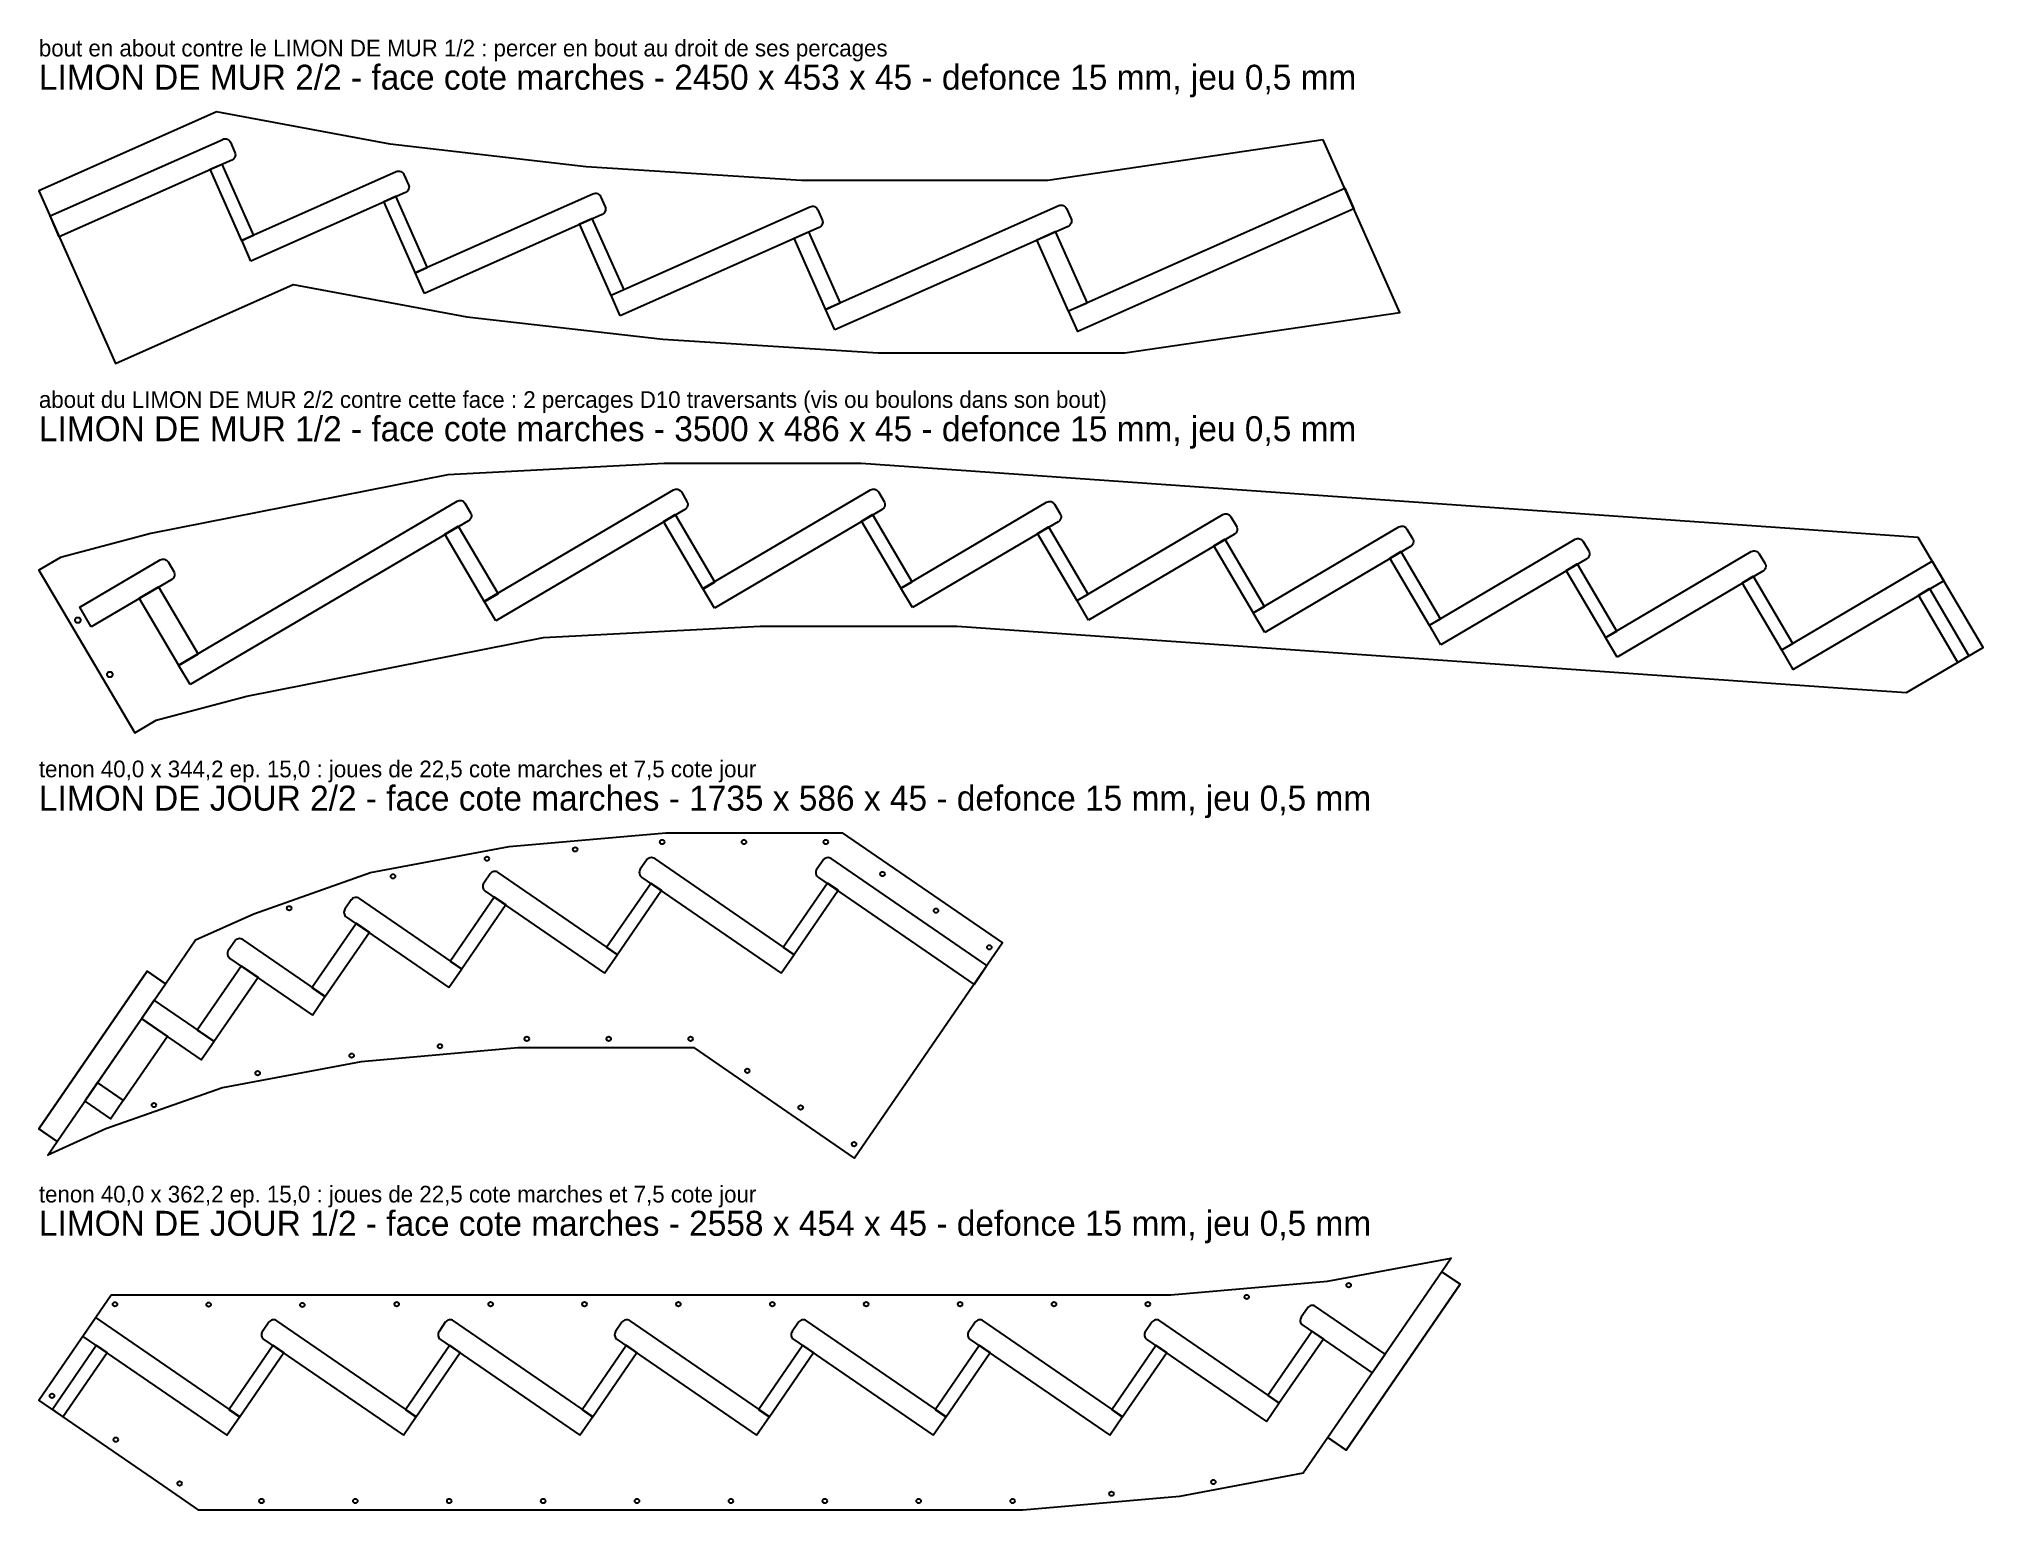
# Model space of a CAD drawing. Header units: millimetres. Extents: x 0 to 3499, y 0 to 2649.
import ezdxf

# ---------------------------------------------------------------- set-up
doc = ezdxf.new("R2010")
doc.units = ezdxf.units.MM
for name, color, linetype in [('DECOUPE', 7, 'CONTINUOUS'), ('DEFONCE', 1, 'CONTINUOUS'), ('PERCAGE', 30, 'CONTINUOUS'), ('TENON', 6, 'CONTINUOUS'), ('TEXTE', 3, 'CONTINUOUS')]:
    doc.layers.add(name, color=color, linetype=linetype)

msp = doc.modelspace()

# ---------------------------------------------------------------- linework, layer by layer
at = {"layer": 'DECOUPE'}
for points in [[(2311.825, 2467.157), (1816.273, 2394.381), (1372.881, 2394.381), (984.874, 2418.984), (632.347, 2459.347), (319.862, 2517.498), (0, 2375.411), (138.027, 2064.689), (457.888, 2206.775), (770.374, 2148.625), (1122.901, 2108.261), (1510.907, 2083.658), (1954.3, 2083.658), (2449.852, 2156.434)], [(3382.736, 1751.33), (3065.664, 1773.556), (2748.592, 1795.783), (2431.52, 1818.009), (2114.449, 1840.236), (1797.377, 1862.462), (1480.305, 1884.689), (1125.474, 1884.689), (736.071, 1864.338), (201.732, 1758.67), (38.78, 1715.353), (0, 1692.526), (172.477, 1399.521), (211.257, 1422.349), (374.209, 1465.665), (908.548, 1571.333), (1297.951, 1591.684), (1652.782, 1591.684), (1969.853, 1569.457), (2286.925, 1547.231), (2603.997, 1525.004), (2921.069, 1502.778), (3238.141, 1480.551), (3361.447, 1471.908), (3499.412, 1553.121)], [(282.142, 1026.599), (386.836, 1073.698), (596.677, 1147.911), (846.419, 1194.708), (1128.157, 1219.521), (1446.007, 1219.521), (1734.475, 1021.314), (1468.312, 633.942), (1179.843, 832.149), (861.993, 832.149), (580.255, 807.336), (330.514, 760.539), (120.673, 686.326), (15.979, 639.227), (32.968, 663.953), (0, 686.606), (194.907, 970.272), (227.875, 947.62)], [(130.25, 387.372), (448.1, 387.372), (765.95, 387.372), (1083.8, 387.372), (1401.65, 387.372), (1719.5, 387.372), (2037.35, 387.372), (2319.088, 412.184), (2541.933, 453.942), (2524.944, 429.216), (2557.912, 406.564), (2352.811, 108.062), (2319.843, 130.714), (2275.77, 66.57), (2052.925, 24.812), (1771.187, 0), (1453.337, 0), (1135.487, 0), (817.637, 0), (499.787, 0), (287.887, 0), (215.915, 49.452), (0, 197.807)]]:
    msp.add_lwpolyline(points, close=True, dxfattribs=at)
at = {"layer": 'DEFONCE'}
for points in [[(36.739, 2292.704), (20.095, 2330.174), (330.818, 2468.201, -0.414214), (344.676, 2462.867), (352.795, 2444.59, -0.414214), (347.462, 2430.731)], [(381.695, 2248.978), (365.05, 2286.447), (643.303, 2410.05, -0.414214), (657.162, 2404.717), (665.281, 2386.439, -0.414214), (659.948, 2372.581)], [(694.18, 2190.827), (677.536, 2228.297), (997.244, 2370.315, -0.414214), (1011.102, 2364.981), (1019.221, 2346.704, -0.414214), (1013.888, 2332.845)], [(1046.456, 2150.352), (1029.811, 2187.821), (1387.915, 2346.896, -0.414214), (1401.774, 2341.562), (1409.893, 2323.285, -0.414214), (1404.56, 2309.426)], [(1432.655, 2124.946), (1416.01, 2162.416), (1835.731, 2348.861, -0.414214), (1849.59, 2343.527), (1857.709, 2325.25, -0.414214), (1852.376, 2311.391)], [(822.222, 1601.164), (801.423, 1636.497), (1141.967, 1836.958, -0.414214), (1156.342, 1833.236), (1166.488, 1816, -0.414214), (1162.766, 1801.625)], [(1215.881, 1624.021), (1195.083, 1659.354), (1496.798, 1836.958, -0.414214), (1511.173, 1833.236), (1521.318, 1816, -0.414214), (1517.596, 1801.625)], [(272.26, 1486.3), (251.461, 1521.633), (752.564, 1816.607, -0.414214), (766.939, 1812.885), (777.085, 1795.649, -0.414214), (773.363, 1781.274)], [(1572.282, 1624.945), (1551.483, 1660.278), (1813.87, 1814.731, -0.414214), (1828.245, 1811.009), (1838.39, 1793.774, -0.414214), (1834.668, 1779.398)], [(1889.354, 1602.719), (1868.555, 1638.052), (2130.941, 1792.505, -0.414214), (2145.317, 1788.783), (2155.462, 1771.547, -0.414214), (2151.74, 1757.172)], [(2206.426, 1580.492), (2185.627, 1615.825), (2448.013, 1770.278, -0.414214), (2462.388, 1766.556), (2472.534, 1749.321, -0.414214), (2468.812, 1734.945)], [(2523.498, 1558.266), (2502.699, 1593.599), (2765.085, 1748.052, -0.414214), (2779.46, 1744.33), (2789.606, 1727.094, -0.414214), (2785.884, 1712.719)], [(2840.569, 1536.039), (2819.771, 1571.372), (3082.157, 1725.825, -0.414214), (3096.532, 1722.103), (3106.678, 1704.868, -0.414214), (3102.956, 1690.492)], [(94.329, 1590.432), (73.53, 1625.765), (218.225, 1710.939, -0.414214), (232.6, 1707.217), (242.746, 1689.982, -0.414214), (239.024, 1675.606)], [(1336.091, 966.845), (1359.31, 1000.637), (1108.367, 1173.06, 0.414214), (1093.766, 1170.352), (1082.44, 1153.868, 0.414214), (1085.148, 1139.268)], [(1683.225, 946.724), (1706.443, 980.517), (1426.217, 1173.06, 0.414214), (1411.616, 1170.352), (1400.29, 1153.868, 0.414214), (1402.998, 1139.268)], [(1018.241, 966.845), (1041.46, 1000.637), (826.628, 1148.248, 0.414214), (812.028, 1145.54), (800.702, 1129.056, 0.414214), (803.41, 1114.456)], [(738.005, 941.001), (761.224, 974.793), (576.887, 1101.45, 0.414214), (562.287, 1098.742), (550.961, 1082.258, 0.414214), (553.669, 1067.658)], [(492.297, 891.432), (515.516, 925.224), (367.046, 1027.238, 0.414214), (352.446, 1024.53), (341.119, 1008.046, 0.414214), (343.827, 993.446)], [(2399.726, 246.974), (2422.944, 280.766), (2298.023, 366.599, 0.414214), (2283.423, 363.892), (2272.097, 347.408, 0.414214), (2274.805, 332.807)], [(656.035, 134.696), (679.253, 168.488), (428.31, 340.911, 0.414214), (413.71, 338.203), (402.384, 321.72, 0.414214), (405.091, 307.119)], [(973.885, 134.696), (997.103, 168.488), (746.16, 340.911, 0.414214), (731.56, 338.203), (720.234, 321.72, 0.414214), (722.941, 307.119)], [(1291.735, 134.696), (1314.953, 168.488), (1064.01, 340.911, 0.414214), (1049.41, 338.203), (1038.084, 321.72, 0.414214), (1040.791, 307.119)], [(1609.585, 134.696), (1632.803, 168.488), (1381.86, 340.911, 0.414214), (1367.26, 338.203), (1355.933, 321.72, 0.414214), (1358.641, 307.119)], [(1927.435, 134.696), (1950.653, 168.488), (1699.71, 340.911, 0.414214), (1685.11, 338.203), (1673.783, 321.72, 0.414214), (1676.491, 307.119)], [(2209.4, 159.352), (2232.618, 193.144), (2017.56, 340.911, 0.414214), (2002.959, 338.203), (1991.633, 321.72, 0.414214), (1994.341, 307.119)]]:
    msp.add_lwpolyline(points, format="xyb", close=True, dxfattribs=at)
for points in [[(386.476, 2294.87), (365.456, 2285.533), (308.216, 2414.392), (329.235, 2423.729)], [(2366.969, 2343.019), (1869.708, 2122.13), (1853.063, 2159.6), (2350.324, 2380.489)], [(698.961, 2236.72), (677.942, 2227.383), (620.701, 2356.241), (641.721, 2365.578)], [(1052.756, 2196.92), (1030.217, 2186.908), (972.977, 2315.766), (995.516, 2325.778)], [(1442.386, 2173.038), (1416.416, 2161.502), (1359.176, 2290.36), (1385.145, 2301.896)], [(1886.544, 2173.378), (1853.469, 2158.686), (1796.229, 2287.544), (1829.304, 2302.237)], [(1216.844, 1671.003), (1195.59, 1658.492), (1124.063, 1780.003), (1145.317, 1792.514)], [(1571.811, 1671.084), (1551.991, 1659.416), (1480.463, 1780.927), (1500.284, 1792.595)], [(826.447, 1650.067), (801.93, 1635.635), (730.403, 1757.146), (754.92, 1771.578)], [(1888.883, 1648.857), (1869.062, 1637.19), (1797.535, 1758.701), (1817.356, 1770.368)], [(2205.955, 1626.631), (2186.134, 1614.963), (2114.607, 1736.474), (2134.428, 1748.142)], [(2523.027, 1604.404), (2503.206, 1592.737), (2431.679, 1714.248), (2451.5, 1725.915)], [(2840.099, 1582.178), (2820.278, 1570.51), (2748.751, 1692.021), (2768.572, 1703.689)], [(3157.171, 1559.951), (3137.35, 1548.284), (3065.823, 1669.795), (3085.644, 1681.462)], [(3428.645, 1673.339), (3157.641, 1513.813), (3136.843, 1549.146), (3407.847, 1708.672)], [(286.56, 1541.134), (251.969, 1520.772), (180.441, 1642.282), (215.033, 1662.645)], [(3473.989, 1538.156), (3454.168, 1526.488), (3382.895, 1647.568), (3402.716, 1659.236)], [(1021.937, 1012.838), (1040.894, 999.813), (1120.743, 1116.024), (1101.786, 1129.049)], [(1339.787, 1012.838), (1358.744, 999.813), (1438.593, 1116.024), (1419.636, 1129.049)], [(740.33, 987.935), (760.657, 973.969), (840.506, 1090.18), (820.179, 1104.147)], [(491.529, 940.492), (514.95, 924.4), (594.799, 1040.611), (571.378, 1056.703)], [(284.986, 864.013), (314.815, 843.517), (394.664, 959.729), (364.835, 980.224)], [(184.515, 884.514), (292.163, 810.55), (315.381, 844.342), (207.734, 918.306)], [(105.232, 769.127), (151.424, 737.389), (231.273, 853.6), (185.081, 885.338)], [(82.58, 736.159), (128.771, 704.421), (151.99, 738.213), (105.799, 769.951)], [(79, 312.782), (338.185, 134.696), (361.403, 168.488), (102.218, 346.574)], [(2211.725, 206.287), (2232.052, 192.32), (2311.901, 308.532), (2291.574, 322.499)], [(24.314, 181.101), (43.27, 168.076), (122.836, 283.875), (103.88, 296.901)], [(341.881, 180.689), (360.837, 167.664), (440.686, 283.875), (421.73, 296.901)], [(659.731, 180.689), (678.687, 167.664), (758.536, 283.875), (739.58, 296.901)], [(977.581, 180.689), (996.537, 167.664), (1076.386, 283.875), (1057.429, 296.901)], [(1295.43, 180.689), (1314.387, 167.664), (1394.236, 283.875), (1375.279, 296.901)], [(1613.28, 180.689), (1632.237, 167.664), (1712.086, 283.875), (1693.129, 296.901)], [(1931.13, 180.689), (1950.087, 167.664), (2029.936, 283.875), (2010.979, 296.901)]]:
    msp.add_lwpolyline(points, close=True, dxfattribs=at)
at = {"layer": 'PERCAGE'}
for centre, radius in [((70.203, 1602.34), 5), ((127.696, 1504.672), 5), ((965.324, 1189.694), 4), ((1121.821, 1203.037), 4), ((1269.151, 1203.037), 4), ((1416.481, 1203.037), 4), ((806.422, 1172.852), 4), ((637.32, 1141.165), 4), ((1518.474, 1145.463), 4), ((450.54, 1083.75), 4), ((1614.63, 1079.394), 4), ((1710.786, 1013.325), 4), ((878.31, 848.633), 4), ((1025.64, 848.633), 4), ((1172.97, 848.633), 4), ((562.911, 818.448), 4), ((721.813, 835.29), 4), ((393.809, 786.761), 4), ((1274.963, 791.058), 4), ((207.029, 729.345), 4), ((1371.119, 724.99), 4), ((1467.275, 658.921), 4), ((2174.031, 383.923), 4), ((2357.526, 405.026), 4), ((136.95, 370.635), 4), ((305.548, 370.056), 4), ((474.145, 369.476), 4), ((644.111, 370.888), 4), ((813.107, 370.888), 4), ((982.103, 370.888), 4), ((1151.099, 370.888), 4), ((1320.095, 370.888), 4), ((1489.091, 370.888), 4), ((1658.087, 370.888), 4), ((1827.083, 370.888), 4), ((1996.079, 370.888), 4), ((23.689, 205.796), 4), ((138.488, 126.918), 4), ((253.286, 48.04), 4), ((2114.015, 50.621), 4), ((400.6, 16.484), 4), ((569.596, 16.484), 4), ((738.592, 16.484), 4), ((907.588, 16.484), 4), ((1076.584, 16.484), 4), ((1245.58, 16.484), 4), ((1414.576, 16.484), 4), ((1583.572, 16.484), 4), ((1752.567, 16.484), 4), ((1930.52, 29.519), 4)]:
    msp.add_circle(centre, radius, dxfattribs=at)
at = {"layer": 'TENON'}
for points in [[(0, 686.606), (32.968, 663.953), (227.875, 947.62), (194.907, 970.272)], [(2319.843, 130.714), (2352.811, 108.062), (2557.912, 406.564), (2524.944, 429.216)]]:
    msp.add_lwpolyline(points, close=True, dxfattribs=at)

# ---------------------------------------------------------------- texts
at = {"layer": 'TEXTE'}
for s, height, p in [('bout en about contre le LIMON DE MUR 1/2 : percer en bout au droit de ses percages', 30, (0, 2617.498)), ('LIMON DE MUR 2/2 - face cote marches - 2450 x 453 x 45 - defonce 15 mm, jeu 0,5 mm', 45, (0, 2557.498)), ('about du LIMON DE MUR 2/2 contre cette face : 2 percages D10 traversants (vis ou boulons dans son bout)', 30, (0, 1984.689)), ('LIMON DE MUR 1/2 - face cote marches - 3500 x 486 x 45 - defonce 15 mm, jeu 0,5 mm', 45, (0, 1924.689)), ('tenon 40,0 x 344,2 ep. 15,0 : joues de 22,5 cote marches et 7,5 cote jour', 30, (0, 1319.521)), ('LIMON DE JOUR 2/2 - face cote marches - 1735 x 586 x 45 - defonce 15 mm, jeu 0,5 mm', 45, (0, 1259.521)), ('tenon 40,0 x 362,2 ep. 15,0 : joues de 22,5 cote marches et 7,5 cote jour', 30, (0, 553.942)), ('LIMON DE JOUR 1/2 - face cote marches - 2558 x 454 x 45 - defonce 15 mm, jeu 0,5 mm', 45, (0, 493.942))]:
    msp.add_text(s, height=height, dxfattribs=at).set_placement(p)

doc.saveas('drawing.dxf')
